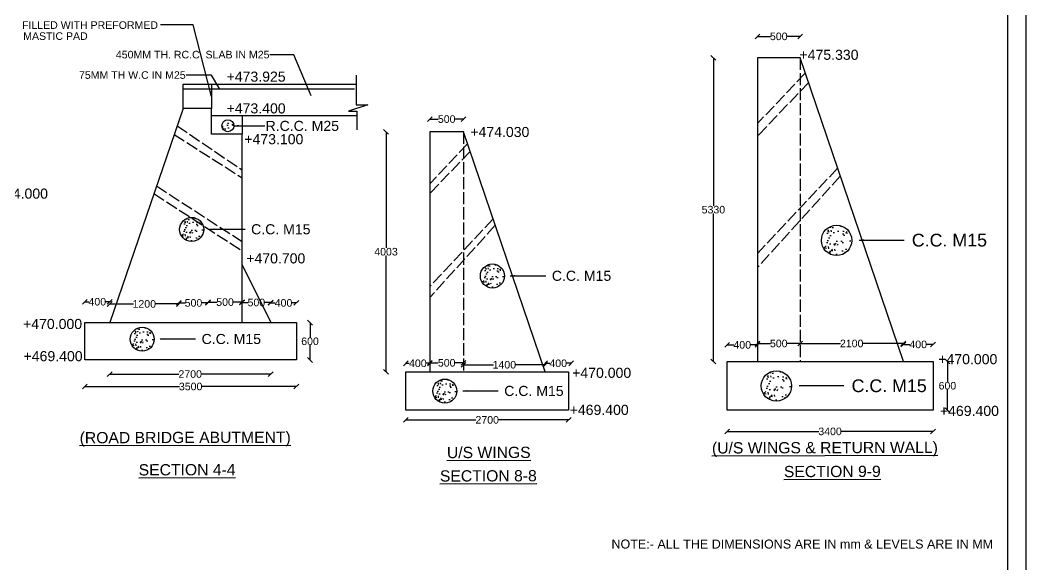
# Model space of a CAD drawing. Header units: millimetres. Extents: x 5124 to 6568637, y 2311 to 91879094.
# Drawn here: x 3450996 to 3470971, y 45941792 to 45952610 of the extents above; entities that cross this region are included whole.
import ezdxf

# ---------------------------------------------------------------- set-up
doc = ezdxf.new("R2010")
doc.units = ezdxf.units.MM
doc.header["$MEASUREMENT"] = 0
doc.linetypes.add('ACAD_ISO02W100', pattern=[15, 12, -3])
for name, color, linetype in [('DIMENSION', 7, 'Continuous'), ('DRAWING', 7, 'Continuous'), ('TEXT', 7, 'Continuous')]:
    doc.layers.add(name, color=color, linetype=linetype)
doc.styles.get("Standard").update_dxf_attribs({"font": 'arial.ttf', "height": 150})
doc.dimstyles.get("Standard").update_dxf_attribs({"dimtxt": 200, "dimasz": 110, "dimexe": 0.18, "dimexo": 0.0625, "dimgap": 0.09, "dimtad": 0, "dimtih": 1, "dimtoh": 1, "dimdec": 0, "dimzin": 0, "dimdsep": 46, "dimtxsty": 'Standard', "dimblk": 'OBLIQUE', "dimcen": 0.09, "dimse1": 1, "dimse2": 1, "dimadec": 0, "dimazin": 0, "dimtfac": 1, "dimtdec": 0, "dimtofl": 0, "dimtmove": 0, "dimatfit": 3, "dimfxl": 1, "dimtolj": 1, "dimtzin": 0, "dimarcsym": 0})

# ---------------------------------------------------------------- blocks, each defined once
blk = doc.blocks.new('_Oblique')
at = {"color": 0, "linetype": 'ByBlock', "lineweight": -2}
blk.add_line((-0.5, -0.5), (0.5, 0.5), dxfattribs=at)
blk = doc.blocks.new('*D90')
at = {"layer": 'Defpoints', "color": 0}
for p in [(3466487, 45952287), (3465639, 45951860), (3466487, 45951860)]:
    blk.add_point(p, dxfattribs=at)
at = {"layer": 'DIMENSION', "color": 0, "lineweight": -2}
for p, q in [((3465639, 45952287), (3465897, 45952287)), ((3466487, 45952287), (3466228, 45952287))]:
    blk.add_line(p, q, dxfattribs=at)
at = {"layer": 'DIMENSION', "color": 0, "lineweight": -2, "xscale": 95, "yscale": 95, "zscale": 95, "rotation": 180}
blk.add_blockref('_Oblique', (3465639, 45952287), dxfattribs=at)
at = {"layer": 'DIMENSION', "color": 0, "lineweight": -2, "xscale": 95, "yscale": 95, "zscale": 95}
blk.add_blockref('_Oblique', (3466487, 45952287), dxfattribs=at)
at = {"layer": 'DIMENSION', "color": 0, "insert": (3466063, 45952287), "char_height": 150, "attachment_point": 5}
blk.add_mtext('\\A1;500', dxfattribs=at)
blk = doc.blocks.new('*D91')
at = {"layer": 'Defpoints', "color": 0}
for p in [(3464765, 45951860), (3465639, 45951860), (3465037, 45945832)]:
    blk.add_point(p, dxfattribs=at)
at = {"layer": 'DIMENSION', "color": 0, "lineweight": -2}
for p, q in [((3464765, 45951860), (3464765, 45948923)), ((3464765, 45945832), (3464765, 45948769))]:
    blk.add_line(p, q, dxfattribs=at)
at = {"layer": 'DIMENSION', "color": 0, "lineweight": -2, "xscale": 95, "yscale": 95, "zscale": 95}
for p, rotation in [((3464765, 45951860), 90), ((3464765, 45945832), 270)]:
    blk.add_blockref('_Oblique', p, dxfattribs=dict(at, rotation=rotation))
at = {"layer": 'DIMENSION', "color": 0, "insert": (3464765, 45948846), "char_height": 150, "attachment_point": 5}
blk.add_mtext('\\A1;5330', dxfattribs=at)
blk = doc.blocks.new('*D92')
at = {"layer": 'Defpoints', "color": 0}
for p in [(3465037, 45946161), (3465037, 45945832), (3465639, 45945832)]:
    blk.add_point(p, dxfattribs=at)
at = {"layer": 'DIMENSION', "color": 0, "lineweight": -2}
for p, q in [((3465037, 45946161), (3465169, 45946161)), ((3465639, 45946161), (3465506, 45946161))]:
    blk.add_line(p, q, dxfattribs=at)
at = {"layer": 'DIMENSION', "color": 0, "lineweight": -2, "xscale": 95, "yscale": 95, "zscale": 95, "rotation": 180}
blk.add_blockref('_Oblique', (3465037, 45946161), dxfattribs=at)
at = {"layer": 'DIMENSION', "color": 0, "lineweight": -2, "xscale": 95, "yscale": 95, "zscale": 95}
blk.add_blockref('_Oblique', (3465639, 45946161), dxfattribs=at)
at = {"layer": 'DIMENSION', "color": 0, "insert": (3465338, 45946161), "char_height": 150, "attachment_point": 5}
blk.add_mtext('\\A1;400', dxfattribs=at)
blk = doc.blocks.new('*D93')
at = {"layer": 'Defpoints', "color": 0}
for p in [(3466487, 45946188), (3465639, 45945832), (3466487, 45945832)]:
    blk.add_point(p, dxfattribs=at)
at = {"layer": 'DIMENSION', "color": 0, "lineweight": -2}
for p, q in [((3465639, 45946188), (3465897, 45946188)), ((3466487, 45946188), (3466228, 45946188))]:
    blk.add_line(p, q, dxfattribs=at)
at = {"layer": 'DIMENSION', "color": 0, "lineweight": -2, "xscale": 95, "yscale": 95, "zscale": 95, "rotation": 180}
blk.add_blockref('_Oblique', (3465639, 45946188), dxfattribs=at)
at = {"layer": 'DIMENSION', "color": 0, "lineweight": -2, "xscale": 95, "yscale": 95, "zscale": 95}
blk.add_blockref('_Oblique', (3466487, 45946188), dxfattribs=at)
at = {"layer": 'DIMENSION', "color": 0, "insert": (3466063, 45946188), "char_height": 150, "attachment_point": 5}
blk.add_mtext('\\A1;500', dxfattribs=at)
blk = doc.blocks.new('*D94')
at = {"layer": 'Defpoints', "color": 0}
for p in [(3468538, 45946188), (3466487, 45945832), (3468538, 45945832)]:
    blk.add_point(p, dxfattribs=at)
at = {"layer": 'DIMENSION', "color": 0, "lineweight": -2}
for p, q in [((3466487, 45946188), (3467287, 45946188)), ((3468538, 45946188), (3467738, 45946188))]:
    blk.add_line(p, q, dxfattribs=at)
at = {"layer": 'DIMENSION', "color": 0, "lineweight": -2, "xscale": 95, "yscale": 95, "zscale": 95, "rotation": 180}
blk.add_blockref('_Oblique', (3466487, 45946188), dxfattribs=at)
at = {"layer": 'DIMENSION', "color": 0, "lineweight": -2, "xscale": 95, "yscale": 95, "zscale": 95}
blk.add_blockref('_Oblique', (3468538, 45946188), dxfattribs=at)
at = {"layer": 'DIMENSION', "color": 0, "insert": (3467512, 45946188), "char_height": 150, "attachment_point": 5}
blk.add_mtext('\\A1;2100', dxfattribs=at)
blk = doc.blocks.new('*D95')
at = {"layer": 'Defpoints', "color": 0}
for p in [(3469127, 45946170), (3468538, 45945832), (3469127, 45945832)]:
    blk.add_point(p, dxfattribs=at)
at = {"layer": 'DIMENSION', "color": 0, "lineweight": -2}
for p, q in [((3468538, 45946170), (3468664, 45946170)), ((3469127, 45946170), (3469001, 45946170))]:
    blk.add_line(p, q, dxfattribs=at)
at = {"layer": 'DIMENSION', "color": 0, "lineweight": -2, "xscale": 95, "yscale": 95, "zscale": 95, "rotation": 180}
blk.add_blockref('_Oblique', (3468538, 45946170), dxfattribs=at)
at = {"layer": 'DIMENSION', "color": 0, "lineweight": -2, "xscale": 95, "yscale": 95, "zscale": 95}
blk.add_blockref('_Oblique', (3469127, 45946170), dxfattribs=at)
at = {"layer": 'DIMENSION', "color": 0, "insert": (3468833, 45946170), "char_height": 150, "attachment_point": 5}
blk.add_mtext('\\A1;400', dxfattribs=at)
blk = doc.blocks.new('*D96')
at = {"layer": 'Defpoints', "color": 0}
for p in [(3469127, 45945832), (3469127, 45944866), (3469413, 45944866)]:
    blk.add_point(p, dxfattribs=at)
at = {"layer": 'DIMENSION', "color": 0, "lineweight": -2}
for p, q in [((3469413, 45945832), (3469413, 45945426)), ((3469413, 45944866), (3469413, 45945272))]:
    blk.add_line(p, q, dxfattribs=at)
at = {"layer": 'DIMENSION', "color": 0, "lineweight": -2, "xscale": 95, "yscale": 95, "zscale": 95}
for p, rotation in [((3469413, 45945832), 90), ((3469413, 45944866), 270)]:
    blk.add_blockref('_Oblique', p, dxfattribs=dict(at, rotation=rotation))
at = {"layer": 'DIMENSION', "color": 0, "insert": (3469413, 45945349), "char_height": 150, "attachment_point": 5}
blk.add_mtext('\\A1;600', dxfattribs=at)
blk = doc.blocks.new('*D97')
at = {"layer": 'Defpoints', "color": 0}
for p in [(3465037, 45944866), (3469127, 45944866), (3469127, 45944442)]:
    blk.add_point(p, dxfattribs=at)
at = {"layer": 'DIMENSION', "color": 0, "lineweight": -2}
for p, q in [((3465037, 45944442), (3466858, 45944442)), ((3469127, 45944442), (3467306, 45944442))]:
    blk.add_line(p, q, dxfattribs=at)
at = {"layer": 'DIMENSION', "color": 0, "lineweight": -2, "xscale": 95, "yscale": 95, "zscale": 95, "rotation": 180}
blk.add_blockref('_Oblique', (3465037, 45944442), dxfattribs=at)
at = {"layer": 'DIMENSION', "color": 0, "lineweight": -2, "xscale": 95, "yscale": 95, "zscale": 95}
blk.add_blockref('_Oblique', (3469127, 45944442), dxfattribs=at)
at = {"layer": 'DIMENSION', "color": 0, "insert": (3467082, 45944442), "char_height": 150, "attachment_point": 5}
blk.add_mtext('\\A1;3400', dxfattribs=at)
blk = doc.blocks.new('*D98')
at = {"layer": 'Defpoints', "color": 0}
for p in [(3458657, 45945795), (3458657, 45945628), (3459133, 45945628)]:
    blk.add_point(p, dxfattribs=at)
at = {"layer": 'DIMENSION', "color": 0, "lineweight": -2}
for p, q in [((3458657, 45945795), (3458726, 45945795)), ((3459133, 45945795), (3459063, 45945795))]:
    blk.add_line(p, q, dxfattribs=at)
at = {"layer": 'DIMENSION', "color": 0, "lineweight": -2, "xscale": 95, "yscale": 95, "zscale": 95, "rotation": 180}
blk.add_blockref('_Oblique', (3458657, 45945795), dxfattribs=at)
at = {"layer": 'DIMENSION', "color": 0, "lineweight": -2, "xscale": 95, "yscale": 95, "zscale": 95}
blk.add_blockref('_Oblique', (3459133, 45945795), dxfattribs=at)
at = {"layer": 'DIMENSION', "color": 0, "insert": (3458895, 45945795), "char_height": 150, "attachment_point": 5}
blk.add_mtext('\\A1;400', dxfattribs=at)
blk = doc.blocks.new('*D99')
at = {"layer": 'Defpoints', "color": 0}
for p in [(3459803, 45945804), (3459133, 45945628), (3459803, 45945628)]:
    blk.add_point(p, dxfattribs=at)
at = {"layer": 'DIMENSION', "color": 0, "lineweight": -2}
for p, q in [((3459133, 45945804), (3459302, 45945804)), ((3459803, 45945804), (3459633, 45945804))]:
    blk.add_line(p, q, dxfattribs=at)
at = {"layer": 'DIMENSION', "color": 0, "lineweight": -2, "xscale": 95, "yscale": 95, "zscale": 95, "rotation": 180}
blk.add_blockref('_Oblique', (3459133, 45945804), dxfattribs=at)
at = {"layer": 'DIMENSION', "color": 0, "lineweight": -2, "xscale": 95, "yscale": 95, "zscale": 95}
blk.add_blockref('_Oblique', (3459803, 45945804), dxfattribs=at)
at = {"layer": 'DIMENSION', "color": 0, "insert": (3459468, 45945804), "char_height": 150, "attachment_point": 5}
blk.add_mtext('\\A1;500', dxfattribs=at)
blk = doc.blocks.new('*D100')
at = {"layer": 'Defpoints', "color": 0}
for p in [(3461424, 45945766), (3459803, 45945628), (3461424, 45945628)]:
    blk.add_point(p, dxfattribs=at)
at = {"layer": 'DIMENSION', "color": 0, "lineweight": -2}
for p, q in [((3459803, 45945766), (3460397, 45945766)), ((3461424, 45945766), (3460830, 45945766))]:
    blk.add_line(p, q, dxfattribs=at)
at = {"layer": 'DIMENSION', "color": 0, "lineweight": -2, "xscale": 95, "yscale": 95, "zscale": 95, "rotation": 180}
blk.add_blockref('_Oblique', (3459803, 45945766), dxfattribs=at)
at = {"layer": 'DIMENSION', "color": 0, "lineweight": -2, "xscale": 95, "yscale": 95, "zscale": 95}
blk.add_blockref('_Oblique', (3461424, 45945766), dxfattribs=at)
at = {"layer": 'DIMENSION', "color": 0, "insert": (3460613, 45945766), "char_height": 150, "attachment_point": 5}
blk.add_mtext('\\A1;1400', dxfattribs=at)
blk = doc.blocks.new('*D101')
at = {"layer": 'Defpoints', "color": 0}
for p in [(3461941, 45945795), (3461424, 45945628), (3461941, 45945642)]:
    blk.add_point(p, dxfattribs=at)
at = {"layer": 'DIMENSION', "color": 0, "lineweight": -2}
for p, q in [((3461424, 45945795), (3461514, 45945795)), ((3461941, 45945795), (3461851, 45945795))]:
    blk.add_line(p, q, dxfattribs=at)
at = {"layer": 'DIMENSION', "color": 0, "lineweight": -2, "xscale": 95, "yscale": 95, "zscale": 95, "rotation": 180}
blk.add_blockref('_Oblique', (3461424, 45945795), dxfattribs=at)
at = {"layer": 'DIMENSION', "color": 0, "lineweight": -2, "xscale": 95, "yscale": 95, "zscale": 95}
blk.add_blockref('_Oblique', (3461941, 45945795), dxfattribs=at)
at = {"layer": 'DIMENSION', "color": 0, "insert": (3461683, 45945795), "char_height": 150, "attachment_point": 5}
blk.add_mtext('\\A1;400', dxfattribs=at)
blk = doc.blocks.new('*D102')
at = {"layer": 'Defpoints', "color": 0}
for p in [(3458657, 45944865), (3461890, 45944865), (3461890, 45944671)]:
    blk.add_point(p, dxfattribs=at)
at = {"layer": 'DIMENSION', "color": 0, "lineweight": -2}
for p, q in [((3458657, 45944671), (3460048, 45944671)), ((3461890, 45944671), (3460498, 45944671))]:
    blk.add_line(p, q, dxfattribs=at)
at = {"layer": 'DIMENSION', "color": 0, "lineweight": -2, "xscale": 95, "yscale": 95, "zscale": 95, "rotation": 180}
blk.add_blockref('_Oblique', (3458657, 45944671), dxfattribs=at)
at = {"layer": 'DIMENSION', "color": 0, "lineweight": -2, "xscale": 95, "yscale": 95, "zscale": 95}
blk.add_blockref('_Oblique', (3461890, 45944671), dxfattribs=at)
at = {"layer": 'DIMENSION', "color": 0, "insert": (3460273, 45944671), "char_height": 150, "attachment_point": 5}
blk.add_mtext('\\A1;2700', dxfattribs=at)
blk = doc.blocks.new('*D103')
at = {"layer": 'Defpoints', "color": 0}
for p in [(3459803, 45950644), (3459133, 45950393), (3459803, 45950393)]:
    blk.add_point(p, dxfattribs=at)
at = {"layer": 'DIMENSION', "color": 0, "lineweight": -2}
for p, q in [((3459133, 45950644), (3459302, 45950644)), ((3459803, 45950644), (3459633, 45950644))]:
    blk.add_line(p, q, dxfattribs=at)
at = {"layer": 'DIMENSION', "color": 0, "lineweight": -2, "xscale": 95, "yscale": 95, "zscale": 95, "rotation": 180}
blk.add_blockref('_Oblique', (3459133, 45950644), dxfattribs=at)
at = {"layer": 'DIMENSION', "color": 0, "lineweight": -2, "xscale": 95, "yscale": 95, "zscale": 95}
blk.add_blockref('_Oblique', (3459803, 45950644), dxfattribs=at)
at = {"layer": 'DIMENSION', "color": 0, "insert": (3459468, 45950644), "char_height": 150, "attachment_point": 5}
blk.add_mtext('\\A1;500', dxfattribs=at)
blk = doc.blocks.new('*D104')
at = {"layer": 'Defpoints', "color": 0}
for p in [(3458263, 45950393), (3459133, 45950393), (3458657, 45945628)]:
    blk.add_point(p, dxfattribs=at)
at = {"layer": 'DIMENSION', "color": 0, "lineweight": -2}
for p, q in [((3458263, 45950393), (3458263, 45948087)), ((3458263, 45945628), (3458263, 45947934))]:
    blk.add_line(p, q, dxfattribs=at)
at = {"layer": 'DIMENSION', "color": 0, "lineweight": -2, "xscale": 95, "yscale": 95, "zscale": 95}
for p, rotation in [((3458263, 45950393), 90), ((3458263, 45945628), 270)]:
    blk.add_blockref('_Oblique', p, dxfattribs=dict(at, rotation=rotation))
at = {"layer": 'DIMENSION', "color": 0, "insert": (3458263, 45948011), "char_height": 150, "attachment_point": 5}
blk.add_mtext('\\A1;4003', dxfattribs=at)
blk = doc.blocks.new('*D105')
at = {"layer": 'Defpoints', "color": 0}
for p in [(3455403, 45947002), (3455403, 45946603), (3455973, 45946603)]:
    blk.add_point(p, dxfattribs=at)
at = {"layer": 'DIMENSION', "color": 0, "lineweight": -2}
for p, q in [((3455403, 45947002), (3455523, 45947002)), ((3455973, 45947002), (3455854, 45947002))]:
    blk.add_line(p, q, dxfattribs=at)
at = {"layer": 'DIMENSION', "color": 0, "lineweight": -2, "xscale": 95, "yscale": 95, "zscale": 95, "rotation": 180}
blk.add_blockref('_Oblique', (3455403, 45947002), dxfattribs=at)
at = {"layer": 'DIMENSION', "color": 0, "lineweight": -2, "xscale": 95, "yscale": 95, "zscale": 95}
blk.add_blockref('_Oblique', (3455973, 45947002), dxfattribs=at)
at = {"layer": 'DIMENSION', "color": 0, "insert": (3455688, 45947002), "char_height": 150, "attachment_point": 5}
blk.add_mtext('\\A1;500', dxfattribs=at)
blk = doc.blocks.new('*D106')
at = {"layer": 'Defpoints', "color": 0}
for p in [(3456482, 45946994), (3455973, 45946603), (3456482, 45946603)]:
    blk.add_point(p, dxfattribs=at)
at = {"layer": 'DIMENSION', "color": 0, "lineweight": -2}
for p, q in [((3455973, 45946994), (3456059, 45946994)), ((3456482, 45946994), (3456396, 45946994))]:
    blk.add_line(p, q, dxfattribs=at)
at = {"layer": 'DIMENSION', "color": 0, "lineweight": -2, "xscale": 95, "yscale": 95, "zscale": 95, "rotation": 180}
blk.add_blockref('_Oblique', (3455973, 45946994), dxfattribs=at)
at = {"layer": 'DIMENSION', "color": 0, "lineweight": -2, "xscale": 95, "yscale": 95, "zscale": 95}
blk.add_blockref('_Oblique', (3456482, 45946994), dxfattribs=at)
at = {"layer": 'DIMENSION', "color": 0, "insert": (3456228, 45946994), "char_height": 150, "attachment_point": 5}
blk.add_mtext('\\A1;400', dxfattribs=at)
blk = doc.blocks.new('*D107')
at = {"layer": 'Defpoints', "color": 0}
for p in [(3456482, 45946603), (3456482, 45945861), (3456754, 45945861)]:
    blk.add_point(p, dxfattribs=at)
at = {"layer": 'DIMENSION', "color": 0, "lineweight": -2}
for p, q in [((3456754, 45946603), (3456754, 45946309)), ((3456754, 45945861), (3456754, 45946156))]:
    blk.add_line(p, q, dxfattribs=at)
at = {"layer": 'DIMENSION', "color": 0, "lineweight": -2, "xscale": 95, "yscale": 95, "zscale": 95}
for p, rotation in [((3456754, 45946603), 90), ((3456754, 45945861), 270)]:
    blk.add_blockref('_Oblique', p, dxfattribs=dict(at, rotation=rotation))
at = {"layer": 'DIMENSION', "color": 0, "insert": (3456754, 45946232), "char_height": 150, "attachment_point": 5}
blk.add_mtext('\\A1;600', dxfattribs=at)
blk = doc.blocks.new('*D108')
at = {"layer": 'Defpoints', "color": 0}
for p in [(3454728, 45947010), (3454728, 45946603), (3455403, 45946603)]:
    blk.add_point(p, dxfattribs=at)
at = {"layer": 'DIMENSION', "color": 0, "lineweight": -2}
for p, q in [((3454728, 45947010), (3454900, 45947010)), ((3455403, 45947010), (3455231, 45947010))]:
    blk.add_line(p, q, dxfattribs=at)
at = {"layer": 'DIMENSION', "color": 0, "lineweight": -2, "xscale": 95, "yscale": 95, "zscale": 95, "rotation": 180}
blk.add_blockref('_Oblique', (3454728, 45947010), dxfattribs=at)
at = {"layer": 'DIMENSION', "color": 0, "lineweight": -2, "xscale": 95, "yscale": 95, "zscale": 95}
blk.add_blockref('_Oblique', (3455403, 45947010), dxfattribs=at)
at = {"layer": 'DIMENSION', "color": 0, "insert": (3455066, 45947010), "char_height": 150, "attachment_point": 5}
blk.add_mtext('\\A1;500', dxfattribs=at)
blk = doc.blocks.new('*D109')
at = {"layer": 'Defpoints', "color": 0}
for p in [(3454149, 45946994), (3454149, 45946603), (3454728, 45946603)]:
    blk.add_point(p, dxfattribs=at)
at = {"layer": 'DIMENSION', "color": 0, "lineweight": -2}
for p, q in [((3454149, 45946994), (3454273, 45946994)), ((3454728, 45946994), (3454604, 45946994))]:
    blk.add_line(p, q, dxfattribs=at)
at = {"layer": 'DIMENSION', "color": 0, "lineweight": -2, "xscale": 95, "yscale": 95, "zscale": 95, "rotation": 180}
blk.add_blockref('_Oblique', (3454149, 45946994), dxfattribs=at)
at = {"layer": 'DIMENSION', "color": 0, "lineweight": -2, "xscale": 95, "yscale": 95, "zscale": 95}
blk.add_blockref('_Oblique', (3454728, 45946994), dxfattribs=at)
at = {"layer": 'DIMENSION', "color": 0, "insert": (3454439, 45946994), "char_height": 150, "attachment_point": 5}
blk.add_mtext('\\A1;500', dxfattribs=at)
blk = doc.blocks.new('*D110')
at = {"layer": 'Defpoints', "color": 0}
for p in [(3452775, 45946974), (3452775, 45946603), (3454149, 45946603)]:
    blk.add_point(p, dxfattribs=at)
at = {"layer": 'DIMENSION', "color": 0, "lineweight": -2}
for p, q in [((3452775, 45946974), (3453245, 45946974)), ((3454149, 45946974), (3453678, 45946974))]:
    blk.add_line(p, q, dxfattribs=at)
at = {"layer": 'DIMENSION', "color": 0, "lineweight": -2, "xscale": 95, "yscale": 95, "zscale": 95, "rotation": 180}
blk.add_blockref('_Oblique', (3452775, 45946974), dxfattribs=at)
at = {"layer": 'DIMENSION', "color": 0, "lineweight": -2, "xscale": 95, "yscale": 95, "zscale": 95}
blk.add_blockref('_Oblique', (3454149, 45946974), dxfattribs=at)
at = {"layer": 'DIMENSION', "color": 0, "insert": (3453462, 45946974), "char_height": 150, "attachment_point": 5}
blk.add_mtext('\\A1;1200', dxfattribs=at)
blk = doc.blocks.new('*D111')
at = {"layer": 'Defpoints', "color": 0}
for p in [(3452283, 45947017), (3452283, 45946603), (3452775, 45946603)]:
    blk.add_point(p, dxfattribs=at)
at = {"layer": 'DIMENSION', "color": 0, "lineweight": -2}
for p, q in [((3452283, 45947017), (3452360, 45947017)), ((3452775, 45947017), (3452697, 45947017))]:
    blk.add_line(p, q, dxfattribs=at)
at = {"layer": 'DIMENSION', "color": 0, "lineweight": -2, "xscale": 95, "yscale": 95, "zscale": 95, "rotation": 180}
blk.add_blockref('_Oblique', (3452283, 45947017), dxfattribs=at)
at = {"layer": 'DIMENSION', "color": 0, "lineweight": -2, "xscale": 95, "yscale": 95, "zscale": 95}
blk.add_blockref('_Oblique', (3452775, 45947017), dxfattribs=at)
at = {"layer": 'DIMENSION', "color": 0, "insert": (3452529, 45947017), "char_height": 150, "attachment_point": 5}
blk.add_mtext('\\A1;400', dxfattribs=at)
blk = doc.blocks.new('*D112')
at = {"layer": 'Defpoints', "color": 0}
for p in [(3452775, 45946603), (3455973, 45946603), (3455973, 45945581)]:
    blk.add_point(p, dxfattribs=at)
at = {"layer": 'DIMENSION', "color": 0, "lineweight": -2}
for p, q in [((3452775, 45945581), (3454149, 45945581)), ((3455973, 45945581), (3454599, 45945581))]:
    blk.add_line(p, q, dxfattribs=at)
at = {"layer": 'DIMENSION', "color": 0, "lineweight": -2, "xscale": 95, "yscale": 95, "zscale": 95, "rotation": 180}
blk.add_blockref('_Oblique', (3452775, 45945581), dxfattribs=at)
at = {"layer": 'DIMENSION', "color": 0, "lineweight": -2, "xscale": 95, "yscale": 95, "zscale": 95}
blk.add_blockref('_Oblique', (3455973, 45945581), dxfattribs=at)
at = {"layer": 'DIMENSION', "color": 0, "insert": (3454374, 45945581), "char_height": 150, "attachment_point": 5}
blk.add_mtext('\\A1;2700', dxfattribs=at)
blk = doc.blocks.new('*D113')
at = {"layer": 'Defpoints', "color": 0}
for p in [(3452283, 45945861), (3456482, 45945861), (3456482, 45945334)]:
    blk.add_point(p, dxfattribs=at)
at = {"layer": 'DIMENSION', "color": 0, "lineweight": -2}
for p, q in [((3452283, 45945334), (3454159, 45945334)), ((3456482, 45945334), (3454606, 45945334))]:
    blk.add_line(p, q, dxfattribs=at)
at = {"layer": 'DIMENSION', "color": 0, "lineweight": -2, "xscale": 95, "yscale": 95, "zscale": 95, "rotation": 180}
blk.add_blockref('_Oblique', (3452283, 45945334), dxfattribs=at)
at = {"layer": 'DIMENSION', "color": 0, "lineweight": -2, "xscale": 95, "yscale": 95, "zscale": 95}
blk.add_blockref('_Oblique', (3456482, 45945334), dxfattribs=at)
at = {"layer": 'DIMENSION', "color": 0, "insert": (3454383, 45945334), "char_height": 150, "attachment_point": 5}
blk.add_mtext('\\A1;3500', dxfattribs=at)

msp = doc.modelspace()

# ---------------------------------------------------------------- hatches: boundary and pattern name
at = {"layer": 'DRAWING'}
h = msp.add_hatch(dxfattribs=at)
h.set_pattern_fill('AR-CONC,_O', color=256, scale=40)
h.set_pattern_definition([(50, (0, 0), (286.904073, -25.100854), [30, -330]), (355, (0, 0), (-55.5005334, 300.8768535), [24, -264]), (100.4514, (23.9, -2.1), (231.4037527, 275.7758168), [25.496076, -280.4568448]), (46.1842, (0, 80), (426.8964195, -66.2076057), [45, -495]), (96.6356, (35.57, 74.5), (373.8650822, 389.6471484), [38.244115, -420.6852]), (351.1842, (0, 80), (373.864778, 389.6474404), [36, -396]), (21, (40, 60), (238.7628208, -161.0475563), [30, -330]), (326, (40, 60), (97.3261328, 290.060018), [24, -264]), (71.4514, (59.9, 46.58), (336.0890514, 129.0121987), [25.496076, -280.4568448]), (37.5, (0, 0), (4.86394213, 133.15754153), [0, -260.8, 0, -268, 0, -265]), (7.5, (0, 0), (105.22781498, 157.76468475), [0, -152.8, 0, -254.8, 0, -101]), (327.5, (-89.2, 0), (213.52897447, -9.0219487), [0, -100, 0, -312, 0, -414]), (317.5, (-129.2, 0), (233.2744677, 40.0419929), [0, -130, 0, -207.2, 0, -294])])
h.paths.add_polyline_path([(3455003.4, 45950514.3, 1.0000013), (3455241.6, 45950514.3, 1)])
h = msp.add_hatch(dxfattribs=at)
h.set_pattern_fill('AR-CONC,_O', color=256, scale=40)
h.set_pattern_definition([(50, (18276.46, -7066), (286.904073, -25.100854), [30, -330]), (355, (18276.46, -7066), (-55.5005334, 300.8768535), [24, -264]), (100.4514, (18300.37, -7068.08), (231.4037527, 275.7758168), [25.496076, -280.4568448]), (46.1842, (18276.46, -6986), (426.8964195, -66.2076057), [45, -495]), (96.6356, (18312.03, -6991.5), (373.8650822, 389.6471484), [38.244115, -420.6852]), (351.1842, (18276.46, -6986), (373.864778, 389.6474404), [36, -396]), (21, (18316.46, -7006), (238.7628208, -161.0475563), [30, -330]), (326, (18316.46, -7006), (97.3261328, 290.060018), [24, -264]), (71.4514, (18336.36, -7019.4), (336.0890514, 129.0121987), [25.496076, -280.4568448]), (37.5, (18276.46, -7065.99), (4.86394213, 133.15754153), [0, -260.8, 0, -268, 0, -265]), (7.5, (18276.46, -7065.99), (105.22781498, 157.76468475), [0, -152.8, 0, -254.8, 0, -101]), (327.5, (18187.26, -7065.99), (213.52897447, -9.0219487), [0, -100, 0, -312, 0, -414]), (317.5, (18147.26, -7065.99), (233.2744677, 40.0419929), [0, -130, 0, -207.2, 0, -294])])
h.paths.add_polyline_path([(3454164.1, 45948453.6, 1), (3454641.6, 45948453.6, 1)])
h = msp.add_hatch(dxfattribs=at)
h.set_pattern_fill('AR-CONC,_O', color=256, scale=50.612894)
h.set_pattern_definition([(50, (-880595.4, -12200308.98), (363.0261346, -31.7606714), [37.9596704, -417.556374]), (355, (-880595.4, -12200309), (-70.2260651, 380.7062059), [30.3677363, -334.0450991]), (100.4514, (-880565.14, -12200311.63), (292.800339, 348.9453033), [32.2607547, -354.8683126]), (46.1842, (-880595.4, -12200207.76), (540.1615786, -83.773963), [56.9395055, -626.334561]), (96.6356, (-880550.4, -12200214.74), (473.0598426, 493.0292436), [48.3911335, -532.302384]), (351.1842, (-880595.4, -12200207.76), (473.059458, 493.029613), [45.5516044, -501.0676487]), (21, (-880544.77, -12200233.06), (302.1119324, -203.7770716), [37.9596704, -417.556374]), (326, (-880544.77, -12200233.06), (123.1489306, 367.0194223), [30.3677363, -334.0450991]), (71.4514, (-880519.6, -12200250.04), (425.2609868, 163.2420178), [32.2607547, -354.8683126]), (37.5, (-880595.39, -12200308.98), (6.15445466, 168.48721274), [0, -329.9960676, 0, -339.1063885, 0, -335.3104215]), (7.5, (-880595.39, -12200308.98), (133.14710563, 199.6231809), [0, -193.34125435, 0, -322.40413356, 0, -127.7975569]), (327.5, (-880708.25, -12200308.98), (270.18298275, -11.41567328), [0, -126.5322345, 0, -394.7805717, 0, -523.8434509]), (317.5, (-880758.87, -12200308.98), (295.1673966, 50.6660284), [0, -164.4919049, 0, -262.1747899, 0, -372.0047695])])
h.paths.add_polyline_path([(3466910.1, 45948236.9, 1), (3467514.2, 45948236.9, 1)])
h = msp.add_hatch(dxfattribs=at)
h.set_pattern_fill('AR-CONC,_O', color=256, scale=40)
h.set_pattern_definition([(50, (24249.62, -7990.35), (286.904073, -25.100854), [30, -330]), (355, (24249.62, -7990.35), (-55.5005334, 300.8768535), [24, -264]), (100.4514, (24273.53, -7992.44), (231.4037527, 275.7758168), [25.496076, -280.4568448]), (46.1842, (24249.6, -7910.35), (426.8964195, -66.2076057), [45, -495]), (96.6356, (24285.2, -7915.87), (373.8650822, 389.6471484), [38.244115, -420.6852]), (351.1842, (24249.6, -7910.35), (373.864778, 389.6474404), [36, -396]), (21, (24289.62, -7930.35), (238.7628208, -161.0475563), [30, -330]), (326, (24289.62, -7930.35), (97.3261328, 290.060018), [24, -264]), (71.4514, (24309.5, -7943.77), (336.0890514, 129.0121987), [25.496076, -280.4568448]), (37.5, (24249.62, -7990.35), (4.86394213, 133.15754153), [0, -260.8, 0, -268, 0, -265]), (7.5, (24249.62, -7990.35), (105.22781498, 157.76468475), [0, -152.8, 0, -254.8, 0, -101]), (327.5, (24160.42, -7990.35), (213.52897447, -9.0219487), [0, -100, 0, -312, 0, -414]), (317.5, (24120.42, -7990.35), (233.2744677, 40.0419929), [0, -130, 0, -207.2, 0, -294])])
h.paths.add_polyline_path([(3460137.3, 45947529.3, 1), (3460614.7, 45947529.3, 1)])
h = msp.add_hatch(dxfattribs=at)
h.set_pattern_fill('AR-CONC,_O', color=256, scale=40)
h.set_pattern_definition([(50, (17293.85, -9245.17), (286.904073, -25.100854), [30, -330]), (355, (17293.85, -9245.17), (-55.5005334, 300.8768535), [24, -264]), (100.4514, (17317.76, -9247.26), (231.4037527, 275.7758168), [25.496076, -280.4568448]), (46.1842, (17293.85, -9165.17), (426.8964195, -66.2076057), [45, -495]), (96.6356, (17329.43, -9170.7), (373.8650822, 389.6471484), [38.244115, -420.6852]), (351.1842, (17293.85, -9165.17), (373.864778, 389.6474404), [36, -396]), (21, (17333.85, -9185.17), (238.7628208, -161.0475563), [30, -330]), (326, (17333.85, -9185.17), (97.3261328, 290.060018), [24, -264]), (71.4514, (17353.75, -9198.6), (336.0890514, 129.0121987), [25.496076, -280.4568448]), (37.5, (17293.85, -9245.17), (4.86394213, 133.15754153), [0, -260.8, 0, -268, 0, -265]), (7.5, (17293.85, -9245.17), (105.22781498, 157.76468475), [0, -152.8, 0, -254.8, 0, -101]), (327.5, (17204.65, -9245.17), (213.52897447, -9.0219487), [0, -100, 0, -312, 0, -414]), (317.5, (17164.65, -9245.17), (233.2744677, 40.0419929), [0, -130, 0, -207.2, 0, -294])])
h.paths.add_polyline_path([(3453181.5, 45946274.4, 1), (3453659, 45946274.4, 1)])
h = msp.add_hatch(dxfattribs=at)
h.set_pattern_fill('AR-CONC,_O', color=256, scale=40)
h.set_pattern_definition([(50, (23303.88, -10275.9), (286.904073, -25.100854), [30, -330]), (355, (23303.88, -10275.9), (-55.5005334, 300.8768535), [24, -264]), (100.4514, (23327.8, -10278), (231.4037527, 275.7758168), [25.496076, -280.4568448]), (46.1842, (23303.88, -10195.9), (426.8964195, -66.2076057), [45, -495]), (96.6356, (23339.45, -10201.42), (373.8650822, 389.6471484), [38.244115, -420.6852]), (351.1842, (23303.9, -10195.9), (373.864778, 389.6474404), [36, -396]), (21, (23343.88, -10215.9), (238.7628208, -161.0475563), [30, -330]), (326, (23343.88, -10215.9), (97.3261328, 290.060018), [24, -264]), (71.4514, (23363.78, -10229.33), (336.0890514, 129.0121987), [25.496076, -280.4568448]), (37.5, (23303.88, -10275.91), (4.86394213, 133.15754153), [0, -260.8, 0, -268, 0, -265]), (7.5, (23303.88, -10275.9), (105.22781498, 157.76468475), [0, -152.8, 0, -254.8, 0, -101]), (327.5, (23214.68, -10275.91), (213.52897447, -9.0219487), [0, -100, 0, -312, 0, -414]), (317.5, (23174.68, -10275.9), (233.2744677, 40.0419929), [0, -130, 0, -207.2, 0, -294])])
h.paths.add_polyline_path([(3459191.6, 45945243.7, 1), (3459669, 45945243.7, 1)])
h = msp.add_hatch(dxfattribs=at)
h.set_pattern_fill('AR-CONC,_O', color=256, scale=50.612894)
h.set_pattern_definition([(50, (-881792.05, -12203200.95), (363.0261346, -31.7606714), [37.9596704, -417.556374]), (355, (-881792.05, -12203200.95), (-70.2260651, 380.7062059), [30.3677363, -334.0450991]), (100.4514, (-881761.8, -12203203.6), (292.800339, 348.9453033), [32.2607547, -354.8683126]), (46.1842, (-881792.05, -12203099.7), (540.1615786, -83.773963), [56.9395055, -626.334561]), (96.6356, (-881747.04, -12203106.7), (473.0598426, 493.0292436), [48.3911335, -532.302384]), (351.1842, (-881792.05, -12203099.7), (473.059458, 493.029613), [45.5516044, -501.0676487]), (21, (-881741.44, -12203125.03), (302.1119324, -203.7770716), [37.9596704, -417.556374]), (326, (-881741.44, -12203125.03), (123.1489306, 367.0194223), [30.3677363, -334.0450991]), (71.4514, (-881716.26, -12203142), (425.2609868, 163.2420178), [32.2607547, -354.8683126]), (37.5, (-881792.05, -12203200.95), (6.15445466, 168.48721274), [0, -329.9960676, 0, -339.1063885, 0, -335.3104215]), (7.5, (-881792.05, -12203200.95), (133.14710563, 199.6231809), [0, -193.34125435, 0, -322.40413356, 0, -127.7975569]), (327.5, (-881904.92, -12203200.95), (270.18298275, -11.41567328), [0, -126.5322345, 0, -394.7805717, 0, -523.8434509]), (317.5, (-881955.53, -12203200.95), (295.1673966, 50.6660284), [0, -164.4919049, 0, -262.1747899, 0, -372.0047695])])
h.paths.add_polyline_path([(3465713.4, 45945344.9, 1), (3466317.5, 45945344.9, 1)])

# ---------------------------------------------------------------- linework, layer by layer
at = {"layer": 'DIMENSION'}
msp.add_lwpolyline([(3455403.3, 45947748.3), (3455973, 45946603.5)], dxfattribs=at)
at = {"layer": 'DRAWING'}
for points in [[(3425342.7, 45967113.7), (3470971.5, 45967113.7), (3470971.5, 45930973.8), (3425342.7, 45930973.8)], [(3425704.7, 45966751.7), (3470609.5, 45966751.7), (3470609.5, 45931335.8), (3425704.7, 45931335.8)], [(3465639, 45945831.5), (3468538.1, 45945831.5), (3466486.8, 45951860.1), (3465639, 45951860.1)], [(3459132.8, 45945628.3), (3461424, 45945628.3), (3459802.8, 45950392.8), (3459132.8, 45950392.8)], [(3452282.6, 45946603.5), (3456482.5, 45946603.5), (3456482.5, 45945861.4), (3452282.6, 45945861.4)], [(3465036.8, 45945831.5), (3469127.4, 45945831.5), (3469127.4, 45944866.1), (3465036.8, 45944866.1)], [(3458656.8, 45945628.3), (3461889.7, 45945628.3), (3461889.7, 45944865.3), (3458656.8, 45944865.3)]]:
    msp.add_lwpolyline(points, close=True, dxfattribs=at)
at = {"layer": 'DRAWING', "linetype": 'ACAD_ISO02W100', "ltscale": 20}
for points in [[(3466486.8, 45951860.1), (3466486.8, 45945831.5)], [(3466590.2, 45951556.4), (3465639, 45950555.9)], [(3466654.4, 45951367.8), (3465639, 45950306.7)], [(3454113.7, 45950512.8), (3455403.3, 45949635.5)], [(3454054.3, 45950339.4), (3455403.3, 45949480.5)], [(3459802.8, 45950392.8), (3459802.8, 45945628.3)], [(3459884.5, 45950152.7), (3459132.8, 45949362)], [(3459935.2, 45950003.7), (3459132.8, 45949165.1)], [(3467232.3, 45949669.4), (3465639, 45947973.4)], [(3467285.3, 45949513.4), (3465639, 45947694.9)], [(3453704.1, 45949316.9), (3455403.3, 45948214.2)], [(3453652.1, 45949165), (3455403.3, 45948030.9)], [(3460391.9, 45948661.4), (3459132.8, 45947321.1)], [(3460433.9, 45948538.1), (3459132.8, 45947100.9)]]:
    msp.add_lwpolyline(points, dxfattribs=at)
at = {"layer": 'DRAWING'}
for points in [[(3457668.8, 45951519.1), (3457668.8, 45950926), (3457904.7, 45950926), (3457518.3, 45950804.1), (3457685.1, 45950804.1), (3457685.1, 45950434.4)], [(3454231.2, 45950856), (3454231.2, 45951335.7), (3454799.9, 45951335.7), (3454799.9, 45950856)], [(3454799.9, 45951335.7), (3457676.9, 45951335.7)], [(3454231.2, 45951242.8), (3457640.3, 45951242.8)], [(3455403.3, 45946603.5), (3455403.3, 45950348.2), (3454799.9, 45950348.2), (3454799.9, 45950856), (3454231.2, 45950856), (3452774.7, 45946603.5)], [(3454799.9, 45950718.2), (3455403.3, 45950718.2), (3455403.3, 45950348.2)], [(3455403.3, 45950718.2), (3457694.9, 45950718.2)]]:
    msp.add_lwpolyline(points, dxfattribs=at)
for centre, radius in [((3454402.9, 45948453.6), 238.7), ((3467212.1, 45948236.9), 302), ((3460376, 45947529.3), 238.7), ((3453420.2, 45946274.4), 238.7), ((3459430.3, 45945243.7), 238.7), ((3466015.5, 45945344.9), 302)]:
    msp.add_circle(centre, radius, dxfattribs=at)
at = {"layer": 'TEXT'}
msp.add_circle((3455122.5, 45950514.3), 119.1, dxfattribs=at)

# ---------------------------------------------------------------- texts
for s, height, p in [('FILLED WITH PREFORMED', 150, (3451033.9, 45952436.8)), ('MASTIC PAD', 150, (3451057.6, 45952217.8)), ('450MM TH. RC.C. SLAB IN M25', 150, (3452897.9, 45951850.7)), ('+475.330', 200, (3466474.4, 45951822.2)), ('75MM TH W.C IN M25', 150, (3452165.1, 45951445.1)), ('+473.925', 200, (3455096.6, 45951388.4)), ('+473.400', 200, (3455096.5, 45950757.7)), (' R.C.C. M25  ', 200, (3455793, 45950410.2)), ('+474.030', 200, (3459937.5, 45950288.8)), ('+473.100', 200, (3455448.6, 45950146.1)), ('+474.000', 200, (3450376.4, 45949065.4)), (' C.C. M15  ', 200, (3455505.9, 45948357.3)), (' C.C. M15  ', 253.064, (3468607.9, 45948114.9)), ('+470.700', 200, (3455487.2, 45947779.2)), (' C.C. M15  ', 200, (3461479.1, 45947432.9)), ('+470.000', 200, (3451054.1, 45946476.2)), (' C.C. M15  ', 200, (3454523.3, 45946178.1)), ('+469.400', 200, (3451064.1, 45945837)), ('+470.000', 200, (3469232, 45945777.5)), ('+470.000', 200, (3461960, 45945506.1)), (' C.C. M15  ', 253.064, (3467411.2, 45945223)), (' C.C. M15  ', 200, (3460533.4, 45945147.3)), ('+469.400', 200, (3461910.4, 45944770.6)), ('+469.400', 200, (3469263.6, 45944750.3)), ('NOTE:- ALL THE DIMENSIONS ARE IN mm & LEVELS ARE IN MM', 178.233, (3462740.7, 45942117.1))]:
    msp.add_text(s, height=height, dxfattribs=at).set_placement(p)
for s, p in [('%%U(ROAD BRIDGE ABUTMENT)', (3452178.4, 45944206.2)), ('%%UU/S WINGS', (3459473.2, 45943911.8)), ('%%U(U/S WINGS & RETURN WALL)', (3464736.8, 45944003.6)), ('%%USECTION 4-4', (3453351.1, 45943568.3)), ('%%USECTION 8-8', (3459333.5, 45943446.6)), ('%%USECTION 9-9', (3466165.7, 45943533.5))]:
    msp.add_text(s, height=223.247, rotation=0.1412, dxfattribs=at).set_placement(p)

# ---------------------------------------------------------------- dimensions: what is measured, and where the dimension line sits
at = {"layer": 'DIMENSION'}
for base, p1, p2, text, picture, middle in [((3466486.8, 45952286.5), (3465639, 45951860.1), (3466486.8, 45951860.1), '500', '*D90', (3466062.9, 45952286.5)), ((3459802.8, 45950643.5), (3459132.8, 45950392.8), (3459802.8, 45950392.8), '500', '*D103', (3459467.8, 45950643.5)), ((3452282.6, 45947017.4), (3452774.7, 45946603.5), (3452282.6, 45946603.5), '400', '*D111', (3452528.6, 45947017.4)), ((3452774.7, 45946973.9), (3454148.6, 45946603.5), (3452774.7, 45946603.5), '1200', '*D110', (3453461.7, 45946973.9)), ((3454148.6, 45946994.3), (3454728.4, 45946603.5), (3454148.6, 45946603.5), '500', '*D109', (3454438.5, 45946994.3)), ((3454728.4, 45947009.7), (3455403.3, 45946603.5), (3454728.4, 45946603.5), '500', '*D108', (3455065.8, 45947009.7)), ((3455403.3, 45947002), (3455973, 45946603.5), (3455403.3, 45946603.5), '500', '*D105', (3455688.1, 45947002)), ((3456482.5, 45946994.3), (3455973, 45946603.5), (3456482.5, 45946603.5), '400', '*D106', (3456227.7, 45946994.3)), ((3455973, 45945581.2), (3452774.7, 45946603.5), (3455973, 45946603.5), '2700', '*D112', (3454373.8, 45945581.2)), ((3466486.8, 45946188.2), (3465639, 45945831.5), (3466486.8, 45945831.5), '500', '*D93', (3466062.9, 45946188.2)), ((3468538.1, 45946188.2), (3466486.8, 45945831.5), (3468538.1, 45945831.5), '2100', '*D94', (3467512.5, 45946188.2)), ((3465036.8, 45946161.1), (3465639, 45945831.5), (3465036.8, 45945831.5), '400', '*D92', (3465337.9, 45946161.1)), ((3469127.4, 45946169.9), (3468538.1, 45945831.5), (3469127.4, 45945831.5), '400', '*D95', (3468832.8, 45946169.9)), ((3458656.8, 45945795.2), (3459132.8, 45945628.3), (3458656.8, 45945628.3), '400', '*D98', (3458894.8, 45945795.2)), ((3459802.8, 45945803.9), (3459132.8, 45945628.3), (3459802.8, 45945628.3), '500', '*D99', (3459467.8, 45945803.9)), ((3461941.3, 45945795.2), (3461424, 45945628.3), (3461941.3, 45945642.1), '400', '*D101', (3461682.7, 45945795.2)), ((3456482.5, 45945334.1), (3452282.6, 45945861.4), (3456482.5, 45945861.4), '3500', '*D113', (3454382.5, 45945334.1)), ((3461424, 45945766.4), (3459802.8, 45945628.3), (3461424, 45945628.3), '1400', '*D100', (3460613.4, 45945766.4)), ((3461889.7, 45944671), (3458656.8, 45944865.3), (3461889.7, 45944865.3), '2700', '*D102', (3460273.2, 45944671)), ((3469127.4, 45944442), (3465036.8, 45944866.1), (3469127.4, 45944866.1), '3400', '*D97', (3467082.1, 45944442))]:
    dim = msp.add_linear_dim(base=base, p1=p1, p2=p2, text=text, dimstyle='Standard', override={"dimasz": 95, "dimfxl": 2000, "dimarcsym": 1}, dxfattribs=at)
    dim.commit()
    dim.dimension.update_dxf_attribs({"geometry": picture, "text_midpoint": middle})
for base, p1, p2, text, picture, middle in [((3464765.1, 45951860.1), (3465036.8, 45945831.5), (3465639, 45951860.1), '5330', '*D91', (3464765.1, 45948845.8)), ((3458262.9, 45950392.8), (3458656.8, 45945628.3), (3459132.8, 45950392.8), '4003', '*D104', (3458262.9, 45948010.5)), ((3456753.8, 45945861.4), (3456482.5, 45946603.5), (3456482.5, 45945861.4), '600', '*D107', (3456753.8, 45946232.4)), ((3469413, 45944866.1), (3469127.4, 45945831.5), (3469127.4, 45944866.1), '600', '*D96', (3469413, 45945348.8))]:
    dim = msp.add_linear_dim(base=base, p1=p1, p2=p2, angle=90, text=text, dimstyle='Standard', override={"dimasz": 95, "dimfxl": 2000, "dimarcsym": 1}, dxfattribs=at)
    dim.commit()
    dim.dimension.update_dxf_attribs({"geometry": picture, "text_midpoint": middle})

# ---------------------------------------------------------------- leaders
at = {"layer": 'DRAWING'}
for points in [[(3454758.7, 45948459), (3455464.2, 45948459)], [(3467662.4, 45948243.6), (3468555, 45948243.6)], [(3460731.8, 45947534.6), (3461437.3, 45947534.6)], [(3453776.1, 45946279.8), (3454481.6, 45946279.8)], [(3466465.7, 45945351.7), (3467358.4, 45945351.7)], [(3459786.1, 45945249), (3460491.6, 45945249)]]:
    msp.add_leader(points, dimstyle='Standard', override={"dimasz": 95, "dimgap": 0.09, "dimtad": 0, "dimarcsym": 1}, dxfattribs=at)
at = {"layer": 'TEXT'}
for points in [[(3454799.9, 45951095.9), (3454435.7, 45952516.2), (3453783.7, 45952516.2)], [(3456773.5, 45951106.2), (3456432.9, 45951922.7), (3455956, 45951922.7)], [(3454961.9, 45951238.5), (3454798, 45951516.1), (3454294.8, 45951516.1)], [(3455241.6, 45950514.3), (3455858.8, 45950514.3)]]:
    msp.add_leader(points, dimstyle='Standard', override={"dimasz": 95, "dimgap": 0.09, "dimtad": 0, "dimfxl": 2000, "dimarcsym": 1}, dxfattribs=at)

doc.saveas('drawing.dxf')
